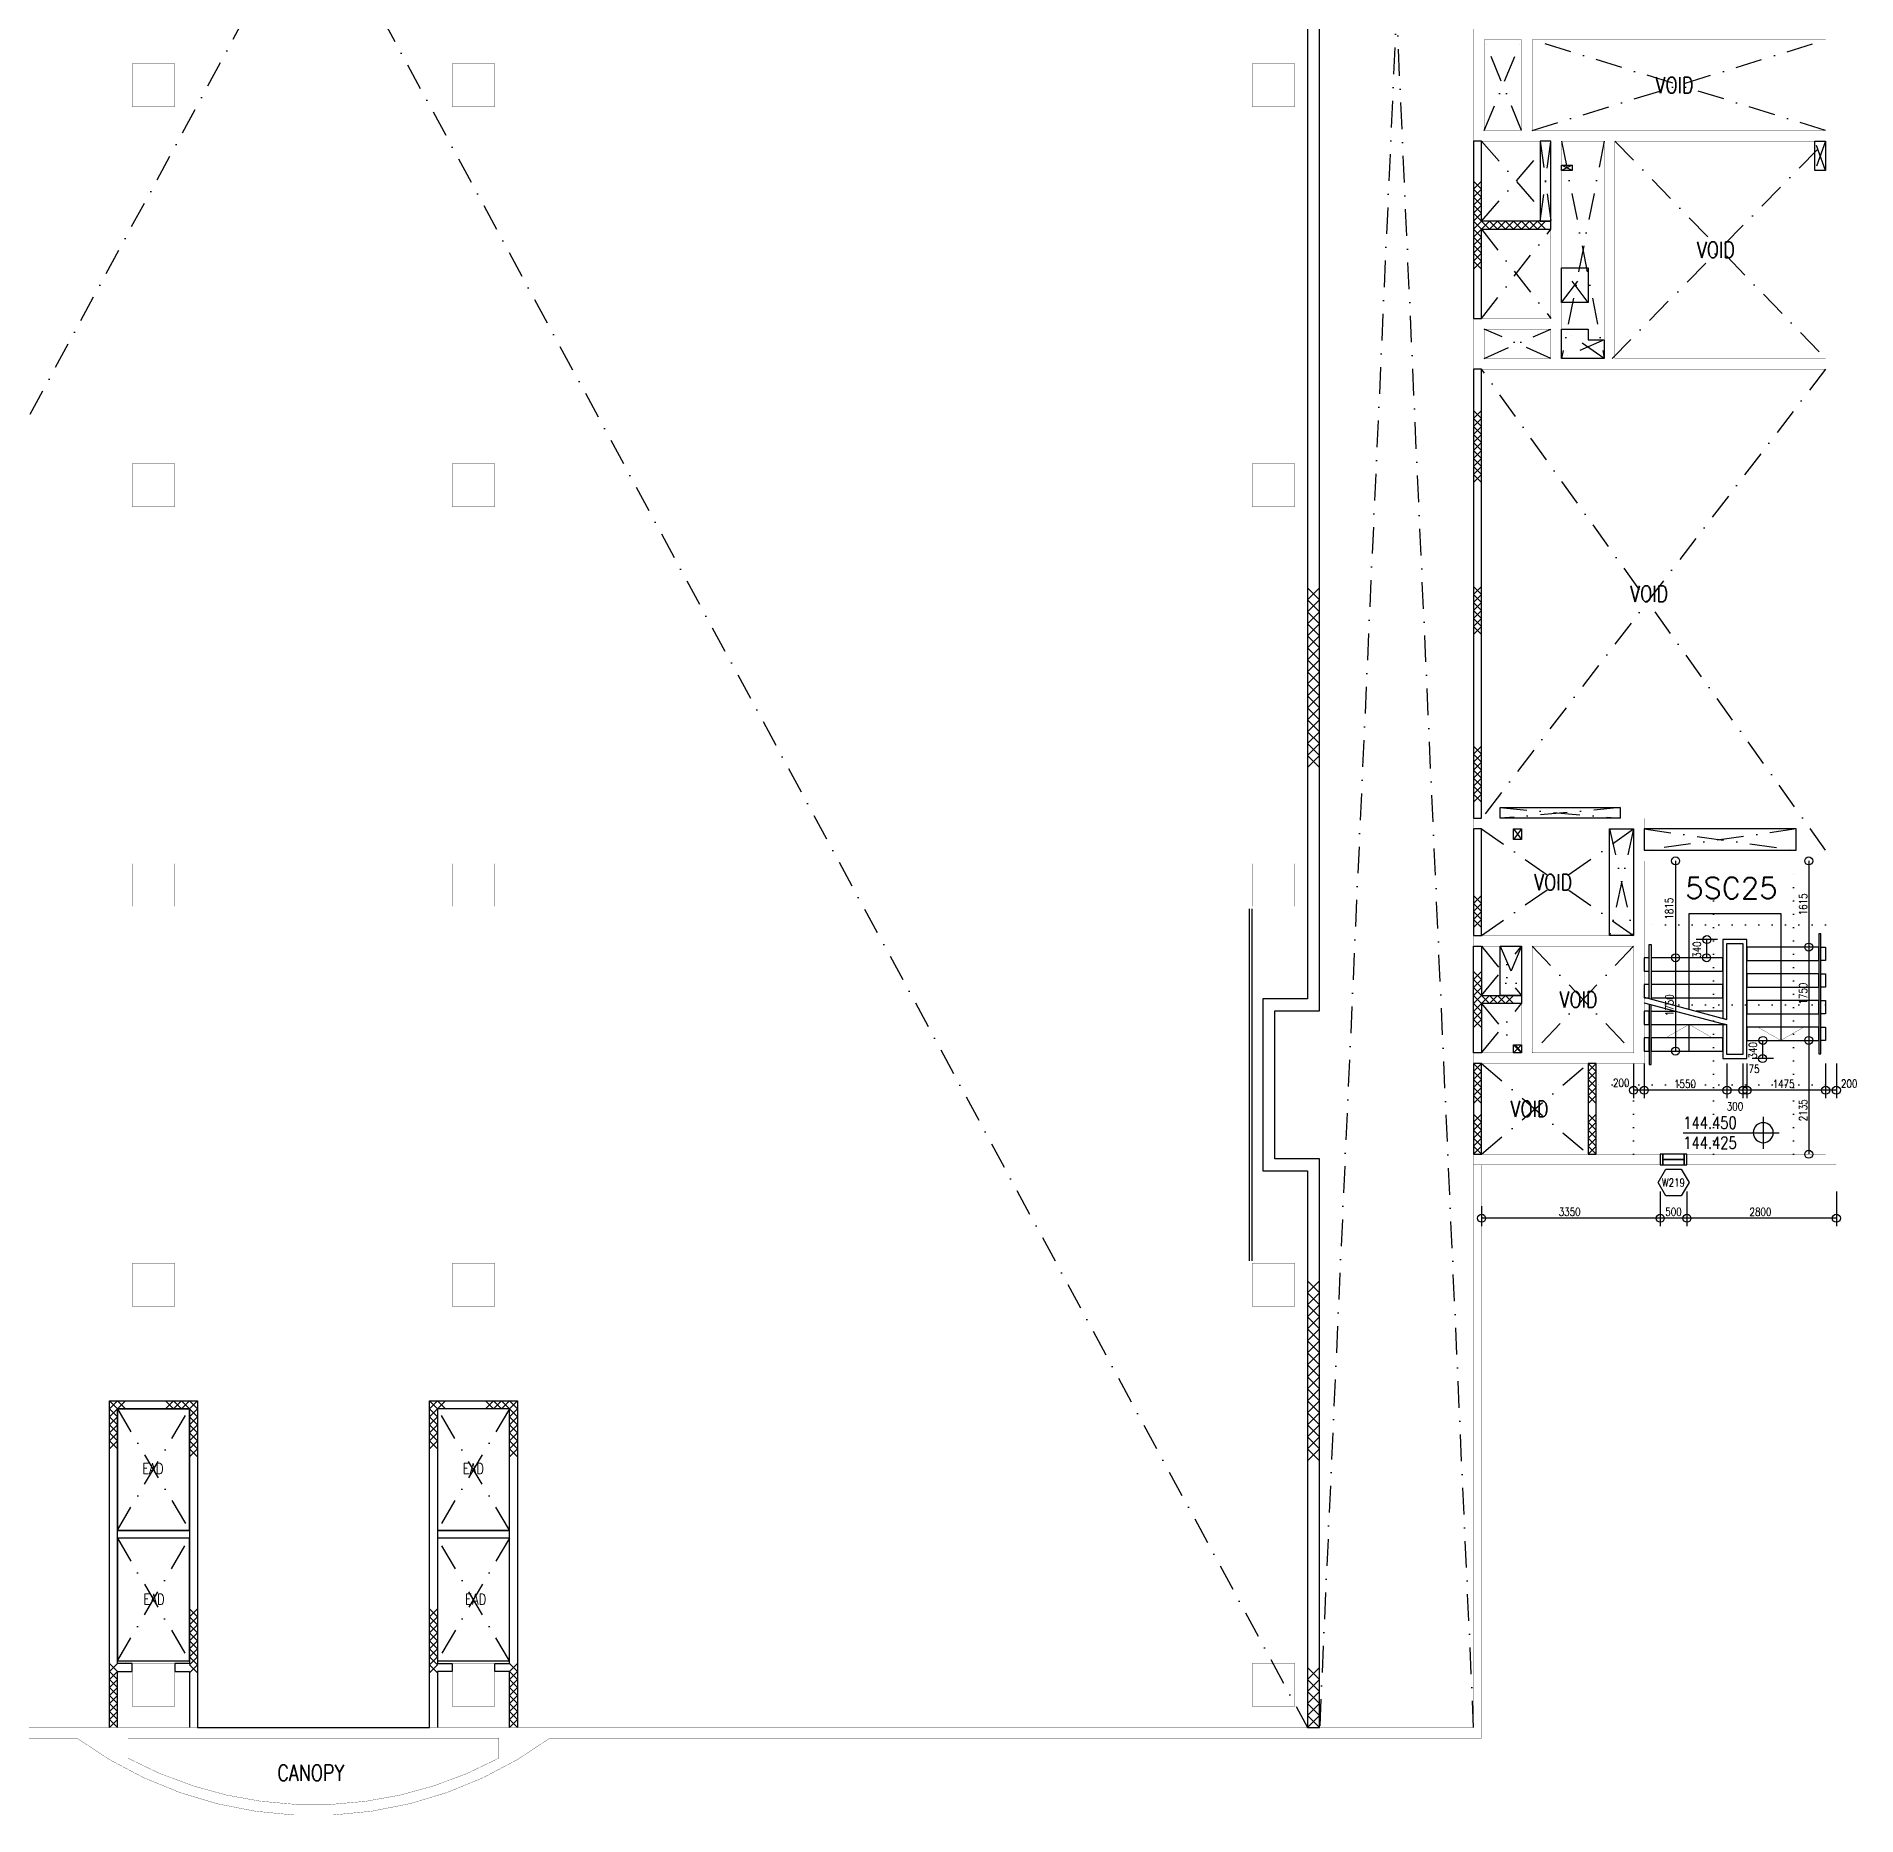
# Model space of a CAD drawing. Extents: x -68523 to 336700, y -113452 to 119396.
# Drawn here: x 174807 to 208930, y -113452 to -80086 of the extents above; entities that cross this region are included whole.
import ezdxf

# ---------------------------------------------------------------- set-up
doc = ezdxf.new("R2010")
doc.units = 0
doc.header["$LTSCALE"] = 1000
doc.header["$MEASUREMENT"] = 0
doc.linetypes.add('s5144a$0$DASHDOT', pattern=[1, 0.5, -0.25, 0, -0.25])
doc.linetypes.add('s5144a$0$DOT', pattern=[0.25, 0, -0.25])
doc.layers.get('0').update_dxf_attribs({"linetype": 'CONTINUOUS'})
for name, color, linetype in [('s5144a$0$11', 14, 'CONTINUOUS'), ('s5144a$0$12', 7, 'CONTINUOUS'), ('s5144a$0$20', 7, 'CONTINUOUS'), ('s5144a$0$21', 2, 'CONTINUOUS'), ('s5144a$0$22', 7, 'CONTINUOUS'), ('s5144a$0$23', 7, 'CONTINUOUS'), ('s5144a$0$24', 7, 'CONTINUOUS'), ('s5144a$0$25', 7, 'CONTINUOUS'), ('s5144a$0$35', 7, 'CONTINUOUS'), ('s5144a$0$4', 7, 'CONTINUOUS'), ('s5144a$0$6', 7, 'CONTINUOUS'), ('s5144a$0$ROOM-NO', 4, 'CONTINUOUS')]:
    doc.layers.add(name, color=color, linetype=linetype)
doc.styles.add('s5144a$0$STANDARD', font='SIMPLEX')

# ---------------------------------------------------------------- blocks, each defined once
blk = doc.blocks.new('s5144a$0$HAT15')
at = {"layer": 's5144a$0$22', "color": 14, "linetype": 'Continuous'}
for p, q in [((0, 0), (0.15, 0.15)), ((0, 0.15), (0.15, 0))]:
    blk.add_line(p, q, dxfattribs=at)
blk = doc.blocks.new('s5144a$0$CHAT15')
at = {"layer": 's5144a$0$22', "color": 14, "linetype": 'Continuous'}
for points in [[(0, 0), (0.15, 0.15), (0.3, 0), (0.45, 0.15), (0.6, 0), (0.75, 0.15)], [(0, 0.15), (0.15, 0), (0.3, 0.15), (0.45, 0), (0.6, 0.15), (0.75, 0)]]:
    blk.add_lwpolyline(points, dxfattribs=at)
blk = doc.blocks.new('s5144a$0$WINMK4')
at = {"layer": 's5144a$0$24', "linetype": 'Continuous'}
blk.add_lwpolyline([(0.1443, 0.25), (-0.1443, 0.25), (-0.2887, 0), (-0.1443, -0.25), (0.1443, -0.25), (0.2887, 0)], close=True, dxfattribs=at)
at = {"layer": 's5144a$0$24', "linetype": 'Continuous', "style": 's5144a$0$STANDARD', "width": 0.8}
for tag, p in [('TAG1', (-0.2182, -0.075)), ('TAG2', (-0.0396, -0.22))]:
    blk.add_attdef(tag, p, '', height=0.15, dxfattribs=at)
blk = doc.blocks.new('s5144a$0$LEVEL')
at = {"layer": 's5144a$0$35', "linetype": 'Continuous'}
for p, q in [((1, 0), (-0.2, 0)), ((0, 0.2), (0, -0.2))]:
    blk.add_line(p, q, dxfattribs=at)
blk.add_circle((0, 0), 0.125, dxfattribs=at)
at = {"layer": 's5144a$0$35', "linetype": 'Continuous', "style": 's5144a$0$STANDARD', "width": 0.8}
for tag, p in [('TAG2', (0.2063, 0.05)), ('TAG1', (0.2063, -0.2))]:
    blk.add_attdef(tag, p, '', height=0.15, dxfattribs=at)
blk = doc.blocks.new('s5144a')
for p, q in [((197550, -103050), (197550, -96450)), ((197600, -103050), (197600, -96450))]:
    blk.add_line(p, q)
at = {"layer": 's5144a$0$11', "color": 14, "linetype": 's5144a$0$DASHDOT'}
for p, q in [((202649.8, -81850), (201949.8, -80150)), ((201949.8, -81850), (202649.8, -80150)), ((202849.8, -81850), (208349.8, -80150)), ((208349.8, -81850), (202849.8, -80150)), ((201899.8, -83550), (203199.8, -82050)), ((201899.8, -82050), (203199.8, -83550)), ((204200, -82050), (203399.8, -86125)), ((203399.8, -82050), (204199.8, -86125)), ((204349.8, -86125), (208350, -82050)), ((204400, -82050), (208349.8, -86125)), ((201899.8, -85375), (203199.8, -83700)), ((201899.8, -83700), (203199.8, -85375)), ((203199.8, -86125), (201949.8, -85575)), ((201949.8, -86125), (203199.8, -85575)), ((208349.8, -86325), (201899.8, -94750)), ((208349.8, -95350), (201899.8, -86325)), ((201899.8, -96950), (204749.8, -94950)), ((201899.8, -94950), (204749.8, -96950)), ((201899.8, -98075), (202649.8, -97150)), ((201899.8, -97150), (202649.8, -98075)), ((204749.8, -97150), (202849.8, -99150)), ((202849.8, -97150), (204749.8, -99150)), ((201899.8, -99150), (202649.8, -98225)), ((201899.8, -98225), (202649.8, -99150)), ((201899.8, -99350), (203900, -101050)), ((201899.8, -101050), (203900, -99350))]:
    blk.add_line(p, q, dxfattribs=at)
at = {"layer": 's5144a$0$11', "color": 2, "linetype": 's5144a$0$DASHDOT'}
for p, q in [((203000, -82050), (203200, -83550)), ((203000, -83550), (203200, -82050)), ((208350, -82600), (208150, -82050)), ((208349.8, -82050), (208150, -82600)), ((203600, -82600), (203400, -82500)), ((203600, -82500), (203400, -82600)), ((203900, -85075), (203400, -84425)), ((203400, -85075), (203900, -84425)), ((204200, -86125), (203400, -85575)), ((204200, -85775), (203400, -86125)), ((204500, -94550), (202250, -94750)), ((202250, -94550), (204500, -94750)), ((202500, -94950), (202650, -95150)), ((202650, -94950), (202500, -95150)), ((204300, -94950), (204750, -96950)), ((204750, -94950), (204300, -96950)), ((207800, -94950), (204950, -95350)), ((204950, -94950), (207800, -95350)), ((202250, -97150), (202650, -98075)), ((202650, -97150), (202250, -98075)), ((202500, -99000), (202650, -99150)), ((202650, -99000), (202500, -99150))]:
    blk.add_line(p, q, dxfattribs=at)
at = {"layer": 's5144a$0$11', "color": 14, "linetype": 'Continuous', "const_width": 5}
for points in [[(201749.8, -79950), (201749.8, -82050), (203199.8, -82050), (203199.8, -85375), (201749.8, -85375), (201749.8, -86325), (208349.8, -86325), (208349.8, -95350), (204949.8, -95350), (204949.8, -94750), (201749.8, -94750), (201749.8, -94950), (204749.8, -94950), (204749.8, -96950), (201749.8, -96950), (201749.8, -97150), (202649.8, -97150), (202649.8, -99150), (201749.8, -99150), (201749.8, -99350), (204949.8, -99350), (204949.8, -95550), (208349.8, -95550), (208349.8, -101050), (205749.8, -101050), (205749.8, -101250), (208549.8, -101250), (208549.8, -72750)], [(208349.8, -81850), (203399.8, -81850), (202849.8, -81850), (202849.8, -80150), (208349.8, -80150), (208349.8, -81850)], [(201749.8, -101049.9), (201749.8, -101250), (205249.8, -101250), (205249.8, -101050), (201749.8, -101050)], [(201749.8, -101050), (201749.8, -101250), (205249.8, -101250), (205249.8, -101050), (204100.1, -101050), (204100.1, -101050)]]:
    blk.add_lwpolyline(points, dxfattribs=at)
for points in [[(201949.8, -81850), (202649.8, -81850), (202649.8, -80150), (201949.8, -80150)], [(204199.8, -86125), (203399.8, -86125), (203399.8, -82050), (204199.8, -82050)], [(204400, -82050), (208349.8, -82050), (208349.8, -86125), (204400, -86125)], [(203199.8, -86125), (201949.8, -86125), (201949.8, -85575), (203199.8, -85575)], [(204749.8, -99150), (202849.8, -99150), (202849.8, -97150), (204749.8, -97150)]]:
    blk.add_lwpolyline(points, close=True, dxfattribs=at)
at = {"layer": 's5144a$0$11', "color": 14, "linetype": 'Continuous'}
for points in [[(201749.8, -82050), (201749.8, -85375), (201899.8, -85375), (201899.8, -83700), (203199.8, -83700), (203199.8, -83550), (201899.8, -83550), (201899.8, -82050)], [(201749.8, -94750), (201899.8, -94750), (201899.8, -86325), (201749.8, -86325)], [(201749.8, -96950), (201899.8, -96950), (201899.8, -94950), (201749.8, -94950)], [(201749.8, -97150), (201899.8, -97150), (201899.8, -98075), (202649.8, -98075), (202649.8, -98225), (201899.8, -98225), (201899.8, -99150), (201749.8, -99150)], [(201749.8, -101050), (201899.8, -101050), (201899.8, -99350), (201749.8, -99350)], [(203900, -101050), (204050, -101050), (204050, -99350), (203900, -99350)]]:
    blk.add_lwpolyline(points, close=True, dxfattribs=at)
at = {"layer": 's5144a$0$11', "color": 2, "linetype": 'Continuous'}
for points in [[(203200, -82050), (203000, -82050), (203000, -83550), (203200, -83550)], [(208349.8, -82600), (208150, -82600), (208150, -82050), (208349.8, -82050)], [(203400, -82500), (203600, -82500), (203600, -82600), (203400, -82600)], [(203400, -84425), (203900, -84425), (203900, -85075), (203400, -85075)], [(203400, -86125), (203400, -85575), (203900, -85575), (203900, -85775), (204200, -85775), (204200, -86125)], [(204500, -94750), (202250, -94750), (202250, -94550), (204500, -94550)], [(202500, -94950), (202650, -94950), (202650, -95150), (202500, -95150)], [(204750, -96950), (204300, -96950), (204300, -94950), (204750, -94950)], [(204950, -95350), (207800, -95350), (207800, -94950), (204950, -94950)], [(202650, -98075), (202250, -98075), (202250, -97150), (202650, -97150)], [(202650, -99150), (202500, -99150), (202500, -99000), (202650, -99000)]]:
    blk.add_lwpolyline(points, close=True, dxfattribs=at)
at = {"layer": 's5144a$0$12', "color": 2, "linetype": 'Continuous'}
for p, q in [((205535.8, -95550), (205535.8, -99115)), ((208033, -95550), (208033, -101050)), ((206325, -97025), (205925, -97025)), ((206118.5, -97025), (206118.5, -97365)), ((207168.5, -98915), (207168.5, -99255)), ((207375, -99255), (206975, -99255)), ((204750.2, -99350), (204750.2, -100000)), ((204950.2, -99350), (204950.2, -100000)), ((206500.2, -99350), (206500.2, -100000)), ((206800.2, -99350), (206800.2, -100000)), ((206875.2, -99350), (206875.2, -100000)), ((208350.2, -99350), (208350.2, -100000)), ((208550.2, -99350), (208550.2, -100000)), ((206500.2, -99850), (204750.2, -99850)), ((207160.2, -99850), (206140.2, -99850)), ((208550.2, -99850), (206800.2, -99850)), ((201900.2, -102021.8), (201900.2, -102400)), ((205250, -101750), (205250, -102400)), ((205750, -101750), (205750, -102400)), ((208550.2, -101750), (208550.2, -102400)), ((205250, -102250), (201900.2, -102250)), ((206090.2, -102250), (204866.2, -102250)), ((208550.2, -102250), (205750, -102250))]:
    blk.add_line(p, q, dxfattribs=at)
for centre in [(205535.8, -95550), (208033, -95550), (206125, -97025), (208033, -97165), (205535.8, -97365), (206118.5, -97365), (207175, -98915), (208033, -98915), (205535.8, -99115), (207168.5, -99255), (204750.2, -99850), (204750.2, -99850), (204950.2, -99850), (204950.2, -99850), (206500.2, -99850), (206500.2, -99850), (206800.2, -99850), (206800.2, -99850), (206875.2, -99850), (208350.2, -99850), (208350.2, -99850), (208550.2, -99850), (208033, -101050), (201900.2, -102250), (205250, -102250), (205250, -102250), (205750, -102250), (205750, -102250), (208550.2, -102250)]:
    blk.add_circle(centre, 75, dxfattribs=at)
at = {"layer": 's5144a$0$20', "color": 14, "linetype": 's5144a$0$DASHDOT'}
for p, q in [((161300, -42800), (198638, -111800)), ((161362, -111800), (198700, -42800)), ((176325, -105825), (177675, -108100)), ((176325, -108100), (177675, -105825)), ((183674.8, -105825), (182324.8, -108100)), ((183674.8, -108100), (182324.8, -105825)), ((176325, -110550), (177675, -108250)), ((176325, -108250), (177675, -110550)), ((183674.8, -110550), (182324.8, -108250)), ((183674.8, -108250), (182324.8, -110550))]:
    blk.add_line(p, q, dxfattribs=at)
at = {"layer": 's5144a$0$20', "color": 14, "linetype": 'Continuous'}
for points in [[(198025, -77999.8), (197800, -77999.8), (197800, -78862.5), (198637.5, -78862.5), (198638, -98137.5), (197799.5, -98137.5), (197799.5, -101362.5), (198638, -101362.5), (198638, -111800), (198863, -111800), (198863, -101137.5), (198024.5, -101137.5), (198024.5, -98362.5), (198863, -98362.5), (198862.5, -78637.5), (198025, -78637.5), (198025, -77999.8)], [(176175, -111800), (176175, -105675), (177825, -105675), (177825, -111800), (182174.8, -111800), (182175, -105675), (183825, -105675), (183825, -111800)], [(176325, -111800), (176325, -110750), (176600, -110750), (176600, -110600), (176325, -110600), (176325, -105825), (177675, -105825), (177675, -110600), (177400, -110600), (177400, -110750), (177675, -110750), (177675, -111800)], [(183674.8, -111800), (183674.8, -110750), (183399.8, -110750), (183399.8, -110600), (183674.8, -110600), (183674.8, -105825), (182324.8, -105825), (182324.8, -110600), (182599.8, -110600), (182599.8, -110750), (182324.8, -110750), (182324.8, -111800)]]:
    blk.add_lwpolyline(points, dxfattribs=at)
at = {"layer": 's5144a$0$20', "color": 3, "linetype": 'Continuous', "const_width": 5}
for points in [[(175567.2, -112000), (158100, -112000), (158100, -101250)], [(201750, -101250), (201750, -101250), (201750, -111800), (181800, -111800), (158250, -111800), (158250, -101250), (158250, -101250)], [(184432.6, -112000), (201900, -112000), (201900, -101250)], [(183475, -112376.7), (183475, -112000), (176525, -112000), (176525, -112370)]]:
    blk.add_lwpolyline(points, dxfattribs=at)
at = {"layer": 's5144a$0$20', "color": 2, "linetype": 'Continuous'}
for points in [[(177675, -105825), (176325, -105825), (176325, -108100), (177675, -108100)], [(183674.8, -105825), (182324.8, -105825), (182324.8, -108100), (183674.8, -108100)], [(177675, -108250), (176325, -108250), (176325, -110550), (177675, -110550)], [(183674.8, -108250), (182324.8, -108250), (182324.8, -110550), (183674.8, -110550)]]:
    blk.add_lwpolyline(points, close=True, dxfattribs=at)
at = {"layer": 's5144a$0$20', "color": 14, "linetype": 'Continuous', "const_width": 5}
for points in [[(176325, -108125), (177675, -108125), (177675, -108250), (176325, -108250)], [(183674.8, -108125), (182324.8, -108125), (182324.8, -108250), (183674.8, -108250)]]:
    blk.add_lwpolyline(points, close=True, dxfattribs=at)
at = {"layer": 's5144a$0$20', "color": 3, "linetype": 'Continuous', "const_width": 5}
for points in [[(175567.55, -112000, 0.327125), (184432.65, -112000, 0.327125)], [(183475, -112376.694, -0.251326), (176525, -112376.587, -0.251326)]]:
    blk.add_lwpolyline(points, format="xyb", dxfattribs=at)
at = {"layer": 's5144a$0$23', "color": 14, "linetype": 's5144a$0$DASHDOT'}
for p, q in [((201750, -111800), (198863, -47325)), ((201750, -47325), (198863, -111800))]:
    blk.add_line(p, q, dxfattribs=at)
at = {"layer": 's5144a$0$23', "color": 14, "linetype": 'Continuous'}
for points in [[(205299.8, -101050), (205249.8, -101050), (205249.8, -101250), (205299.8, -101250)], [(205699.8, -101050), (205299.8, -101050), (205299.8, -101145), (205699.8, -101145)], [(205699.8, -101155), (205299.8, -101155), (205299.8, -101250), (205699.8, -101250)], [(205749.8, -101050), (205699.8, -101050), (205699.8, -101250), (205749.8, -101250)]]:
    blk.add_lwpolyline(points, close=True, dxfattribs=at)
at = {"layer": 's5144a$0$25', "color": 10, "linetype": 'Continuous'}
for p, q in [((205789.9, -98329.5), (205789.9, -96538.02556)), ((205789.9, -96538.02556), (207510, -96538.02556)), ((207510, -96538.02556), (207510, -98915)), ((204950, -98104.5), (206500, -98519.8)), ((204950, -98209.8), (206500, -98625.1)), ((205080, -98365), (205529.3, -98365)), ((206425, -98365), (205922.3, -98365)), ((205080, -98615), (206462.4, -98615)), ((205790, -99115), (205790, -98615))]:
    blk.add_line(p, q, dxfattribs=at)
for points in [[(205040, -98128.6), (205040, -97115), (205080, -97115), (205080, -98139.3)], [(205040, -98233.9), (205040, -99365), (205080, -99365), (205080, -98244.6)]]:
    blk.add_lwpolyline(points, dxfattribs=at)
for points in [[(206425, -98499.7), (206500, -98519.8), (206500, -97100), (206800, -97100), (206800, -99180), (206500, -99180), (206500, -98625.1), (206425, -98605), (206425, -99255), (206875, -99255), (206875, -97025), (206425, -97025)], [(206875, -97415), (208220, -97415), (208220, -97165), (206875, -97165)], [(208260, -99165), (208260, -96915), (208220, -96915), (208220, -99165)], [(208350, -97415), (208260, -97415), (208260, -97165), (208350, -97165)], [(204950, -97615), (205040, -97615), (205040, -97365), (204950, -97365)], [(205080, -97615), (206425, -97615), (206425, -97365), (205080, -97365)], [(204950, -98115), (205040, -98115), (205040, -97865), (204950, -97865)], [(205080, -98115), (206425, -98115), (206425, -97865), (205080, -97865)], [(206875, -97915), (208220, -97915), (208220, -97665), (206875, -97665)], [(208350, -97915), (208260, -97915), (208260, -97665), (208350, -97665)], [(206875, -98415), (208220, -98415), (208220, -98165), (206875, -98165)], [(208350, -98415), (208260, -98415), (208260, -98165), (208350, -98165)], [(204950, -98615), (205040, -98615), (205040, -98365), (204950, -98365)], [(204950, -99115), (205040, -99115), (205040, -98865), (204950, -98865)], [(205080, -99115), (206425, -99115), (206425, -98865), (205080, -98865)], [(206875, -98915), (208220, -98915), (208220, -98665), (206875, -98665)], [(208350, -98915), (208260, -98915), (208260, -98665), (208350, -98665)]]:
    blk.add_lwpolyline(points, close=True, dxfattribs=at)
at = {"layer": 's5144a$0$25', "color": 10, "linetype": 'Continuous', "const_width": 5}
for points in [[(205357, -98865), (205790, -98615), (206223, -98865)], [(207943, -98665), (207510, -98915), (207077, -98665)]]:
    blk.add_lwpolyline(points, dxfattribs=at)
at = {"layer": 's5144a$0$4', "linetype": 's5144a$0$DOT'}
for p, q in [((206250, -101050), (206250, -95550)), ((207750, -101050), (207750, -95550)), ((208349.8, -96750), (204949.8, -96750)), ((208349.8, -98250), (204949.8, -98250)), ((204750, -101050), (204750, -99350)), ((208349.8, -99750), (204050, -99750))]:
    blk.add_line(p, q, dxfattribs=at)
at = {"layer": 's5144a$0$6', "color": 3, "linetype": 'Continuous', "const_width": 5}
for points in [[(176600, -81400), (177400, -81400), (177400, -80600), (176600, -80600)], [(182600, -81400), (183400, -81400), (183400, -80600), (182600, -80600)], [(198400, -81400), (197600, -81400), (197600, -80600), (198400, -80600)], [(176600, -88900), (177400, -88900), (177400, -88100), (176600, -88100)], [(182600, -88900), (183400, -88900), (183400, -88100), (182600, -88100)], [(197600, -88900), (198400, -88900), (198400, -88100), (197600, -88100)], [(176600, -96400), (177400, -96400), (177400, -95600), (176600, -95600)], [(182600, -96400), (183400, -96400), (183400, -95600), (182600, -95600)], [(198400, -96400), (197600, -96400), (197600, -95600), (198400, -95600)], [(176600, -103900), (177400, -103900), (177400, -103100), (176600, -103100)], [(182600, -103900), (183400, -103900), (183400, -103100), (182600, -103100)], [(198400, -103900), (197600, -103900), (197600, -103100), (198400, -103100)], [(197600, -111400), (198400, -111400), (198400, -110600), (197600, -110600)]]:
    blk.add_lwpolyline(points, close=True, dxfattribs=at)
at = {"layer": 's5144a$0$6', "color": 14, "linetype": 'Continuous', "const_width": 5}
for points in [[(176600, -111400), (177400, -111400), (177400, -110600), (176600, -110600)], [(182600, -111400), (183400, -111400), (183400, -110600), (182600, -110600)]]:
    blk.add_lwpolyline(points, close=True, dxfattribs=at)
at = {"xscale": 999.9979999999999, "yscale": 999.9979999999999, "zscale": 1000}
for p in [(201749.8, -82950), (201749.8, -82950), (201750, -82950), (201750, -82950), (201749.8, -83100), (201749.8, -83100), (201749.8, -83250), (201749.8, -83250), (201749.8, -83400), (201749.8, -83400), (201750, -83100), (201750, -83100), (201750, -83250), (201750, -83250), (201750, -83400), (201750, -83400), (201749.8, -83550), (201749.8, -83550), (201749.8, -83700), (201749.8, -83700), (201750, -83550), (201750, -83550), (201750, -83700), (201750, -83700), (201899.8, -83700), (201899.8, -83700), (201900, -83700), (201900, -83700), (202049.8, -83700), (202049.8, -83700), (202050, -83700), (202050, -83700), (202199.8, -83700), (202199.8, -83700), (202200, -83700), (202200, -83700), (202349.8, -83700), (202349.8, -83700), (202350, -83700), (202350, -83700), (202499.8, -83700), (202499.8, -83700), (202500, -83700), (202500, -83700), (202649.8, -83700), (202649.8, -83700), (202650, -83700), (202650, -83700), (202799.8, -83700), (202799.8, -83700), (202800, -83700), (202800, -83700), (202949.8, -83700), (202949.8, -83700), (202950, -83700), (202950, -83700), (201749.8, -83850), (201749.8, -83850), (201749.8, -84000), (201749.8, -84000), (201750, -83850), (201750, -83850), (201750, -84000), (201750, -84000), (201749.8, -84150), (201749.8, -84150), (201749.8, -84300), (201749.8, -84300), (201750, -84150), (201750, -84150), (201750, -84300), (201750, -84300), (201749.8, -84450), (201749.8, -84450), (201750, -84450), (201750, -84450), (201749.8, -87250), (201749.8, -87250), (201749.8, -87400), (201749.8, -87400), (201750, -87250), (201750, -87250), (201750, -87400), (201750, -87400), (201749.8, -87550), (201749.8, -87550), (201749.8, -87700), (201749.8, -87700), (201750, -87550), (201750, -87550), (201750, -87700), (201750, -87700), (201749.8, -87850), (201749.8, -87850), (201749.8, -88000), (201749.8, -88000), (201749.8, -88150), (201749.8, -88150), (201750, -87850), (201750, -87850), (201750, -88000), (201750, -88000), (201750, -88150), (201750, -88150), (201749.8, -88300), (201749.8, -88300), (201749.8, -88450), (201749.8, -88450), (201750, -88300), (201750, -88300), (201750, -88450), (201750, -88450), (201749.8, -90550), (201749.8, -90550), (201749.8, -90700), (201749.8, -90700), (201749.8, -90850), (201749.8, -90850), (201749.8, -91000), (201749.8, -91000), (201749.8, -91150), (201749.8, -91150), (201749.8, -91300), (201749.8, -91300), (201749.8, -93550), (201749.8, -93550), (201750, -93550), (201750, -93550), (201749.8, -93700), (201749.8, -93700), (201749.8, -93850), (201749.8, -93850), (201750, -93700), (201750, -93700), (201750, -93850), (201750, -93850), (201749.8, -94000), (201749.8, -94000), (201749.8, -94150), (201749.8, -94150), (201749.8, -94300), (201749.8, -94300), (201750, -94000), (201750, -94000), (201750, -94150), (201750, -94150), (201750, -94300), (201750, -94300), (201749.8, -94450), (201749.8, -94450), (201750, -94450), (201750, -94450), (201749.8, -96350), (201749.8, -96350), (201750, -96350), (201750, -96350), (201749.8, -96500), (201749.8, -96500), (201749.8, -96650), (201749.8, -96650), (201750, -96500), (201750, -96500), (201750, -96650), (201750, -96650), (201749.8, -96800), (201749.8, -96800), (201750, -96800), (201750, -96800), (201749.8, -97775), (201749.8, -97775), (201749.8, -97925), (201749.8, -97925), (201749.8, -98075), (201749.8, -98075), (201750, -97775), (201750, -97775), (201750, -97925), (201750, -97925), (201750, -98075), (201750, -98075), (201749.8, -98225), (201749.8, -98225), (201749.8, -98375), (201749.8, -98375), (201750, -98225), (201750, -98225), (201750, -98375), (201750, -98375), (201899.8, -98225), (201899.8, -98225), (201900, -98225), (201900, -98225), (202049.8, -98225), (202049.8, -98225), (202050, -98225), (202050, -98225), (202199.8, -98225), (202199.8, -98225), (202200, -98225), (202200, -98225), (202349.8, -98225), (202349.8, -98225), (202350, -98225), (202350, -98225), (201749.8, -98525), (201749.8, -98525), (201749.8, -98675), (201749.8, -98675), (201750, -98525), (201750, -98525), (201750, -98675), (201750, -98675), (176175, -105825), (176175, -105825), (176325, -105825), (176325, -105825), (177225, -105825), (177225, -105825), (177375, -105825), (177375, -105825), (177525, -105825), (177525, -105825), (177675, -105825), (177675, -105825), (182175, -105825), (182175, -105825), (182325, -105825), (182325, -105825), (183225, -105825), (183225, -105825), (183375, -105825), (183375, -105825), (183525, -105825), (183525, -105825), (183675, -105825), (183675, -105825), (176175, -105975), (176175, -105975), (176175, -106125), (176175, -106125), (177675, -105975), (177675, -105975), (177675, -106125), (177675, -106125), (182175, -105975), (182175, -105975), (182175, -106125), (182175, -106125), (183675, -105975), (183675, -105975), (183675, -106125), (183675, -106125), (176175, -106275), (176175, -106275), (176175, -106425), (176175, -106425), (176175, -106575), (176175, -106575), (177675, -106275), (177675, -106275), (177675, -106425), (177675, -106425), (177675, -106575), (177675, -106575), (182175, -106275), (182175, -106275), (182175, -106425), (182175, -106425), (182175, -106575), (182175, -106575), (183675, -106275), (183675, -106275), (183675, -106425), (183675, -106425), (183675, -106575), (183675, -106575), (177675, -106725), (177675, -106725), (183675, -106725), (183675, -106725), (176175, -110750), (176175, -110750), (176175, -110900), (176175, -110900), (183675, -110750), (183675, -110750), (183675, -110900), (183675, -110900), (176175, -111050), (176175, -111050), (176175, -111200), (176175, -111200), (176175, -111350), (176175, -111350), (183675, -111050), (183675, -111050), (183675, -111200), (183675, -111200), (183675, -111350), (183675, -111350), (176175, -111500), (176175, -111500), (176175, -111650), (176175, -111650), (183675, -111500), (183675, -111500), (183675, -111650), (183675, -111650), (176175, -111800), (176175, -111800), (183675, -111800), (183675, -111800)]:
    blk.add_blockref('s5144a$0$HAT15', p, dxfattribs=at)
at = {"zscale": 1000, "rotation": 90}
for name, p, xscale, yscale in [('s5144a$0$CHAT15', (198637, -91550), 1499.997, -1499.997), ('s5144a$0$CHAT15', (198637, -91550), 1499.997, -1499.997), ('s5144a$0$CHAT15', (198637, -92675), 1499.997, -1499.997), ('s5144a$0$CHAT15', (198637, -92675), 1499.997, -1499.997), ('s5144a$0$CHAT15', (198637, -93800), 1499.997, -1499.997), ('s5144a$0$CHAT15', (198637, -93800), 1499.997, -1499.997), ('s5144a$0$CHAT15', (201749.8, -100100), 999.9979999999999, -999.9979999999999), ('s5144a$0$CHAT15', (201749.8, -100100), 999.9979999999999, -999.9979999999999), ('s5144a$0$CHAT15', (203900, -100100), 999.9979999999999, -999.9979999999999), ('s5144a$0$CHAT15', (203900, -100100), 999.9979999999999, -999.9979999999999), ('s5144a$0$CHAT15', (201749.8, -101050), 999.9979999999999, -999.9979999999999), ('s5144a$0$CHAT15', (201749.8, -101050), 999.9979999999999, -999.9979999999999), ('s5144a$0$CHAT15', (203900, -101050), 999.9979999999999, -999.9979999999999), ('s5144a$0$CHAT15', (203900, -101050), 999.9979999999999, -999.9979999999999), ('s5144a$0$CHAT15', (198863, -104550), 1499.997, 1499.997), ('s5144a$0$CHAT15', (198863, -104550), 1499.997, 1499.997), ('s5144a$0$CHAT15', (198863, -105675), 1499.997, 1499.997), ('s5144a$0$CHAT15', (198863, -105675), 1499.997, 1499.997), ('s5144a$0$CHAT15', (198863, -106800), 1499.997, 1499.997), ('s5144a$0$CHAT15', (198863, -106800), 1499.997, 1499.997), ('s5144a$0$HAT15', (177825, -109725), 999.9979999999999, 999.9979999999999), ('s5144a$0$HAT15', (177825, -109725), 999.9979999999999, 999.9979999999999), ('s5144a$0$HAT15', (177825, -109875), 999.9979999999999, 999.9979999999999), ('s5144a$0$HAT15', (177825, -109875), 999.9979999999999, 999.9979999999999), ('s5144a$0$HAT15', (177825, -110025), 999.9979999999999, 999.9979999999999), ('s5144a$0$HAT15', (177825, -110025), 999.9979999999999, 999.9979999999999), ('s5144a$0$HAT15', (182175, -109725), 999.9979999999999, -999.9979999999999), ('s5144a$0$HAT15', (182175, -109725), 999.9979999999999, -999.9979999999999), ('s5144a$0$HAT15', (182175, -109875), 999.9979999999999, -999.9979999999999), ('s5144a$0$HAT15', (182175, -109875), 999.9979999999999, -999.9979999999999), ('s5144a$0$HAT15', (182175, -110025), 999.9979999999999, -999.9979999999999), ('s5144a$0$HAT15', (182175, -110025), 999.9979999999999, -999.9979999999999), ('s5144a$0$HAT15', (177825, -110175), 999.9979999999999, 999.9979999999999), ('s5144a$0$HAT15', (177825, -110175), 999.9979999999999, 999.9979999999999), ('s5144a$0$HAT15', (177825, -110325), 999.9979999999999, 999.9979999999999), ('s5144a$0$HAT15', (177825, -110325), 999.9979999999999, 999.9979999999999), ('s5144a$0$HAT15', (182175, -110175), 999.9979999999999, -999.9979999999999), ('s5144a$0$HAT15', (182175, -110175), 999.9979999999999, -999.9979999999999), ('s5144a$0$HAT15', (182175, -110325), 999.9979999999999, -999.9979999999999), ('s5144a$0$HAT15', (182175, -110325), 999.9979999999999, -999.9979999999999), ('s5144a$0$HAT15', (177825, -110475), 999.9979999999999, 999.9979999999999), ('s5144a$0$HAT15', (177825, -110475), 999.9979999999999, 999.9979999999999), ('s5144a$0$HAT15', (177825, -110625), 999.9979999999999, 999.9979999999999), ('s5144a$0$HAT15', (177825, -110625), 999.9979999999999, 999.9979999999999), ('s5144a$0$HAT15', (182175, -110475), 999.9979999999999, -999.9979999999999), ('s5144a$0$HAT15', (182175, -110475), 999.9979999999999, -999.9979999999999), ('s5144a$0$HAT15', (182175, -110625), 999.9979999999999, -999.9979999999999), ('s5144a$0$HAT15', (182175, -110625), 999.9979999999999, -999.9979999999999), ('s5144a$0$HAT15', (177825, -110775), 999.9979999999999, 999.9979999999999), ('s5144a$0$HAT15', (177825, -110775), 999.9979999999999, 999.9979999999999), ('s5144a$0$HAT15', (182175, -110775), 999.9979999999999, -999.9979999999999), ('s5144a$0$HAT15', (182175, -110775), 999.9979999999999, -999.9979999999999), ('s5144a$0$CHAT15', (198863, -111800), 1499.997, 1499.997), ('s5144a$0$CHAT15', (198863, -111800), 1499.997, 1499.997)]:
    blk.add_blockref(name, p, dxfattribs=dict(at, xscale=xscale, yscale=yscale))
ref = blk.add_blockref('s5144a$0$LEVEL', (207179.8, -100645.2), dxfattribs=dict(xscale=1499.997, yscale=-1499.997, zscale=1000, rotation=180))
ref.add_attrib('TAG1', '144.425', (205679.7, -100945.2), dxfattribs={"layer": 's5144a$0$35', "linetype": 'Continuous', "height": 225, "style": 's5144a$0$STANDARD', "width": 0.8})
ref.add_attrib('TAG2', '144.450', (205679.7, -100570.2), dxfattribs={"layer": 's5144a$0$35', "linetype": 'Continuous', "height": 225, "style": 's5144a$0$STANDARD', "width": 0.8})
ref = blk.add_blockref('s5144a$0$WINMK4', (205499.8, -101582.2), dxfattribs=dict(xscale=999.9979999999999, yscale=-999.9979999999999, zscale=1000, rotation=180))
ref.add_attrib('TAG1', 'W219', (205281.5, -101657.2), dxfattribs={"layer": 's5144a$0$24', "linetype": 'Continuous', "height": 150, "style": 's5144a$0$STANDARD', "width": 0.8})
at = {"layer": 's5144a$0$12', "color": 2, "linetype": 'Continuous', "style": 's5144a$0$STANDARD', "width": 0.8}
for s, p in [('1615', (208002.6, -96569.4)), ('1815', (205490.1, -96650.1)), ('340', (206012.9, -97366.6)), ('1750', (208002.6, -98243.9)), ('1750', (205498.1, -98462)), ('340', (207062.9, -99256.6)), ('2135', (208002.6, -100431.1))]:
    blk.add_text(s, height=150, rotation=90, dxfattribs=at).set_placement(p)
for s, p in [('200', (204362.6, -99786.3)), ('75', (206906.7, -99525.7)), ('1550', (205507, -99805)), ('1475', (207357, -99805)), ('200', (208636.9, -99800.3)), ('300', (206495.7, -100227.5)), ('3350', (203345, -102205)), ('500', (205342.8, -102205)), ('2800', (206922, -102205))]:
    blk.add_text(s, height=150, dxfattribs=at).set_placement(p)
at = {"layer": 's5144a$0$21', "color": 15, "linetype": 'Continuous', "style": 's5144a$0$STANDARD', "width": 0.8}
for s, p in [('VOID', (205163.2, -81150)), ('VOID', (205938.3, -84237.5)), ('VOID', (204688.2, -90687.5)), ('VOID', (202888.2, -96100)), ('VOID', (203363.2, -98300)), ('VOID', (202443.7, -100351.1)), ('CANOPY', (179325.4, -112800))]:
    blk.add_text(s, height=300, dxfattribs=at).set_placement(p)
at = {"layer": 's5144a$0$21', "color": 2, "linetype": 'Continuous', "style": 's5144a$0$STANDARD', "width": 0.8}
for p in [(176792.9, -107044.3), (182801.4, -107044.3), (176814.2, -109494.6), (182844, -109494.6)]:
    blk.add_text('EAD', height=200, dxfattribs=at).set_placement(p)
at = {"layer": 's5144a$0$ROOM-NO', "style": 's5144a$0$STANDARD'}
blk.add_text('5SC25', height=400, dxfattribs=at).set_placement((205716.05705, -96256.96312))

msp = doc.modelspace()

# ---------------------------------------------------------------- block references
msp.add_blockref('s5144a', (0, 0))

doc.saveas('drawing.dxf')
